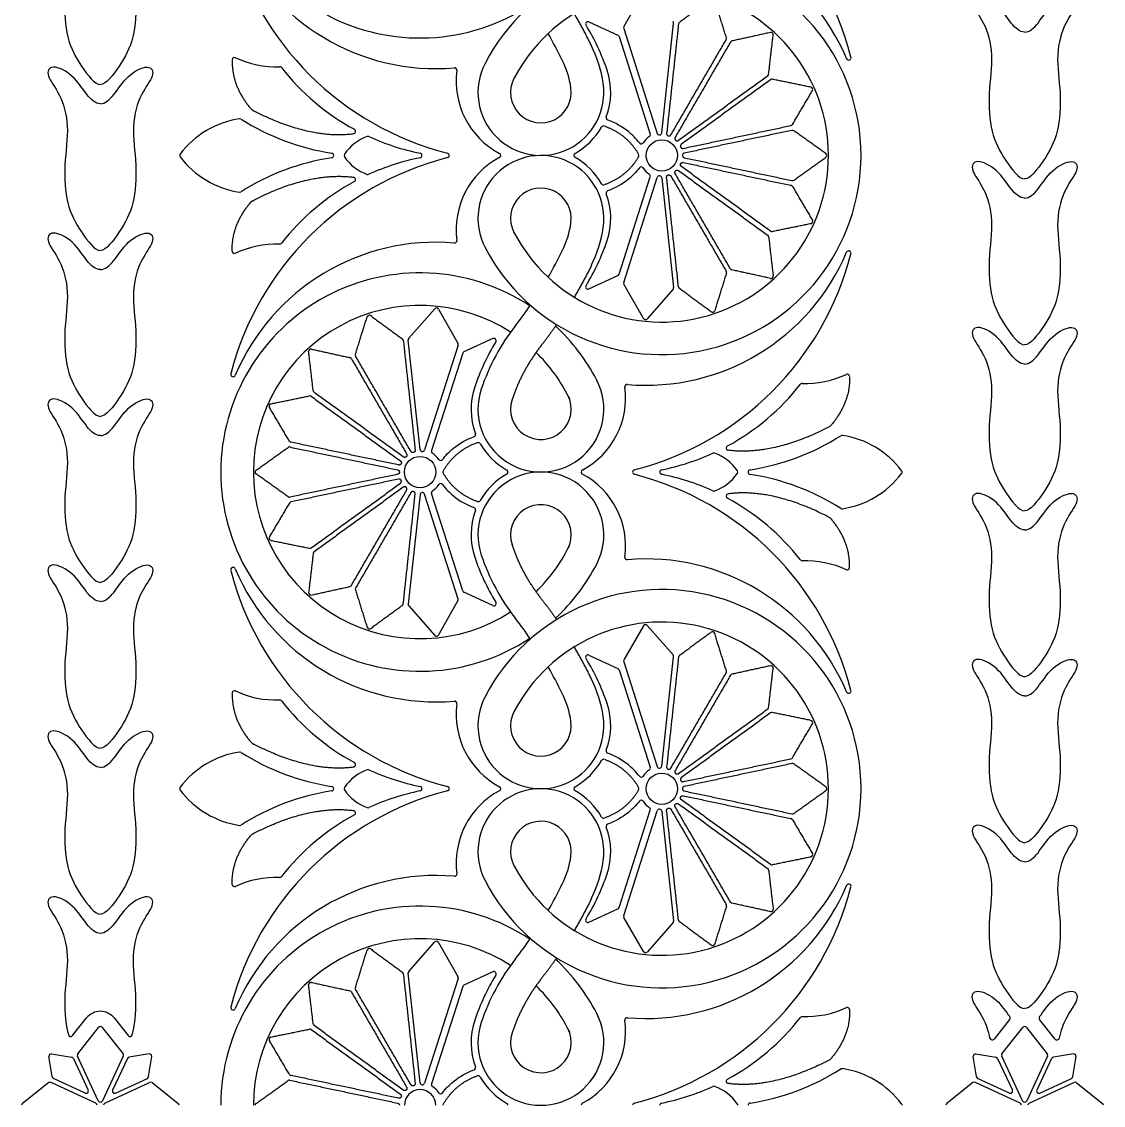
# Model space of a CAD drawing. Header units: millimetres. Extents: x -100 to 100, y -100 to 100.
# Drawn here: x -100 to -66.85, y 0 to 33.21 of the extents above; entities that cross this region are included whole.
import ezdxf

# ---------------------------------------------------------------- set-up
doc = ezdxf.new("R2010")
doc.units = ezdxf.units.MM
doc.header["$MEASUREMENT"] = 0
doc.layers.add('Layer 03', color=5, linetype='Continuous')

msp = doc.modelspace()

# ---------------------------------------------------------------- linework, layer by layer
at = {"layer": 'Layer 03'}
for p, q in [((-80.948, 34.109), (-81.546, 33.061)), ((-82.617, 33.207), (-81.732, 32.798)), ((-81.552, 33.005), (-80.522, 29.79)), ((-80.385, 29.804), (-80.021, 33.16)), ((-81.694, 32.756), (-80.737, 29.77)), ((-81.694, 25.472), (-80.737, 28.457)), ((-81.552, 25.223), (-80.522, 28.437)), ((-80.385, 28.423), (-80.021, 25.067)), ((-82.617, 25.021), (-81.732, 25.429)), ((-80.948, 24.119), (-81.546, 25.166)), ((-80.039, 25.013), (-80.834, 24.107)), ((-88.139, 23.509), (-87.343, 24.416)), ((-87.229, 24.404), (-86.631, 23.357)), ((-87.792, 20.1), (-88.156, 23.455)), ((-86.625, 23.3), (-87.655, 20.086)), ((-85.56, 23.502), (-86.446, 23.094)), ((-86.483, 23.051), (-87.44, 20.066)), ((-87.792, 18.719), (-88.156, 15.363)), ((-86.625, 15.518), (-87.655, 18.732)), ((-86.483, 15.767), (-87.44, 18.753)), ((-85.56, 15.316), (-86.446, 15.725)), ((-88.139, 15.309), (-87.343, 14.403)), ((-87.229, 14.414), (-86.631, 15.462)), ((-80.948, 14.699), (-81.546, 13.652)), ((-80.039, 13.805), (-80.834, 14.711)), ((-82.617, 13.797), (-81.732, 13.389)), ((-80.385, 10.395), (-80.021, 13.751)), ((-81.694, 13.347), (-80.737, 10.361)), ((-81.552, 13.596), (-80.522, 10.381)), ((-81.694, 6.063), (-80.737, 9.048)), ((-81.552, 5.814), (-80.522, 9.028)), ((-80.385, 9.014), (-80.021, 5.658)), ((-82.617, 5.612), (-81.732, 6.02)), ((-80.948, 4.71), (-81.546, 5.757)), ((-80.039, 5.604), (-80.834, 4.698)), ((-88.139, 4.1), (-87.343, 5.006)), ((-87.229, 4.995), (-86.631, 3.947)), ((-87.792, 0.691), (-88.156, 4.046)), ((-85.56, 4.093), (-86.446, 3.684)), ((-86.625, 3.891), (-87.655, 0.677)), ((-86.483, 3.642), (-87.44, 0.656)), ((-98.443, 2.136), (-98.011, 2.678)), ((-97.167, 2.678), (-96.734, 2.136)), ((-98.284, 1.583), (-97.644, 2.385)), ((-97.534, 2.385), (-96.894, 1.583)), ((-69.724, 2.632), (-70.203, 2.031)), ((-69.96, 1.583), (-69.32, 2.385)), ((-69.21, 2.385), (-68.57, 1.583)), ((-68.328, 2.031), (-68.806, 2.632)), ((-98.416, 1.44), (-97.963, 0.468)), ((-97.653, 0.137), (-98.292, 1.509)), ((-96.885, 1.509), (-97.525, 0.137)), ((-96.761, 1.44), (-97.215, 0.468)), ((-70.093, 1.44), (-69.639, 0.468)), ((-69.329, 0.137), (-69.969, 1.509)), ((-68.562, 1.509), (-69.201, 0.137)), ((-68.438, 1.44), (-68.891, 0.468)), ((-98.057, 0.374), (-99.028, 0.827)), ((-97.121, 0.374), (-96.149, 0.827)), ((-69.733, 0.374), (-70.705, 0.827)), ((-68.797, 0.374), (-67.826, 0.827))]:
    msp.add_line(p, q, dxfattribs=at)
for points in [[(-99.068, 0.881), (-99.163, 1.494)], [(-99.082, 1.574), (-98.469, 1.48)], [(-96.095, 1.574), (-96.708, 1.48)], [(-96.109, 0.881), (-96.015, 1.494)], [(-70.745, 0.881), (-70.839, 1.494)], [(-70.759, 1.574), (-70.146, 1.48)], [(-67.772, 1.574), (-68.385, 1.48)], [(-67.786, 0.881), (-67.691, 1.494)], [(-99.172, 0.695), (-99.973, 0.055)], [(-97.726, 0.064), (-99.098, 0.704)], [(-97.452, 0.064), (-96.08, 0.704)], [(-96.006, 0.695), (-95.204, 0.055)], [(-70.848, 0.695), (-71.65, 0.055)], [(-69.402, 0.064), (-70.774, 0.704)], [(-69.128, 0.064), (-67.756, 0.704)], [(-67.682, 0.695), (-66.88, 0.055)]]:
    msp.add_lwpolyline(points, dxfattribs=at)
for centre in [(-80.384, 29.114), (-87.793, 19.409), (-80.384, 9.705)]:
    msp.add_circle(centre, 0.48, dxfattribs=at)
for centre, radius, start, end in [((-87.793, 38.818), 6.105, 180, 303.4938), ((-83.507, 29.825), 9.211, 14.4595, 75.6746), ((-80.87, 29.483), 6.675, 22.9015, 94.8891), ((-84.671, 38.106), 9.211, 194.4595, 255.6746), ((-87.307, 38.449), 6.675, 202.9015, 274.8891), ((-80.384, 29.114), 6.105, 0, 152.5004), ((-80.384, 29.114), 5.107, 0, 152.5), ((-80.091, 33.168), 0.0704, 353.8172, 41.2888), ((-82.647, 33.143), 0.0704, 65.2366, 211.5567), ((-88.456, 29.575), 6.747, 18.5717, 31.5567), ((-81.485, 33.026), 0.0704, 150.2934, 197.765), ((-79.802, 33.136), 0.0704, 126.3456, 173.8172), ((-77.042, 32.812), 0.0704, 353.3932, 102.3979), ((-94.945, 26.432), 12.802, 25.9504, 30.0797), ((-81.761, 32.734), 0.0704, 17.765, 65.2366), ((-78.471, 32.7), 0.0704, 329.8694, 17.341), ((-78.219, 32.554), 0.0704, 102.3979, 149.8694), ((-86.083, 30.745), 3.945, 8.4745, 25.9504), ((-93.478, 32.045), 0.0704, 65.2074, 177.687), ((-92.184, 34.847), 3.016, 245.2074, 271.6301), ((-84.089, 31.042), 1.928, 152.5011, 8.4745), ((-86.083, 30.745), 2.947, 8.4745, 25.9504), ((-74.656, 32.108), 0.0704, 202.9015, 14.4595), ((-92.096, 31.762), 0.0704, 38.0617, 91.6301), ((-86.363, 36.251), 7.211, 218.0617, 241.4993), ((-86.733, 31.728), 0.0704, 352.2945, 94.8891), ((-84.186, 31.383), 2.499, 172.2945, 242.041), ((-84.089, 31.042), 2.14, 339.4855, 18.5717), ((-77.18, 31.615), 0.0704, 305.9217, 353.3932), ((-84.089, 31.042), 0.93, 152.5, 8.4745), ((-77.009, 31.379), 0.0704, 78.4501, 125.9217), ((-75.828, 31.137), 0.0704, 329.4455, 78.4501), ((-92.908, 27.469), 2.8, 98.6094, 142.9523), ((-93.317, 30.168), 0.0704, 57.6169, 98.6094), ((-89.392, 36.356), 7.257, 237.6169, 261.2498), ((-92.908, 30.574), 0.0704, 221.2726, 242.1142), ((-82.019, 30.268), 0.0704, 159.4855, 249.7509), ((-89.838, 29.852), 0.0704, 277.6175, 61.4993), ((-84.089, 31.042), 2.14, 299.2482, 330.307), ((-82.169, 29.947), 0.0704, 70.5333, 150.307), ((-76.441, 30.099), 0.0704, 281.9663, 329.4455), ((-88.94, 28.363), 1.411, 109.4861, 145.9693), ((-89.388, 29.627), 0.0704, 65.4591, 109.4861), ((-86.363, 36.251), 7.211, 245.4591, 258.5844), ((-80.384, 29.114), 0.691, 123.5099, 146.113), ((-80.805, 29.749), 0.0704, 303.5099, 17.765), ((-80.455, 29.812), 0.0704, 197.765, 353.8172), ((-76.381, 29.814), 0.0704, 54.5023, 101.9739), ((-81.016, 29.538), 0.0704, 217.3775, 326.113), ((-95.087, 29.114), 0.0704, 142.9523, 217.0477), ((-92.908, 30.758), 2.8, 217.0477, 261.3906), ((-84.671, 20.121), 9.211, 104.3254, 165.5405), ((-89.392, 21.871), 7.257, 98.7502, 122.3831), ((-90.507, 29.114), 0.0704, 278.7502, 81.2498), ((-90.052, 29.114), 0.0704, 145.9693, 214.0307), ((-88.94, 29.864), 1.411, 214.0307, 250.5139), ((-86.363, 21.976), 7.211, 101.4156, 114.5409), ((-87.804, 29.114), 0.0704, 281.4156, 78.5844), ((-86.967, 29.114), 0.0704, 284.3254, 75.6746), ((-84.186, 26.844), 2.499, 117.959, 187.7055), ((-84.089, 27.185), 1.928, 351.5255, 207.4989), ((-80.384, 29.114), 6.105, 207.4996, 360), ((-85.391, 29.114), 0.0704, 297.959, 62.041), ((-80.384, 29.114), 5.107, 207.5, 360), ((-83.009, 29.114), 0.0704, 119.2482, 240.7518), ((-84.089, 27.185), 2.14, 29.693, 60.7518), ((-81.156, 29.114), 0.0704, 330.0428, 29.9572), ((-75.399, 29.114), 0.0704, 305.4977, 54.5023), ((-81.016, 28.689), 0.0704, 33.887, 142.6225), ((-80.384, 29.114), 0.691, 213.887, 236.4901), ((-86.363, 21.976), 7.211, 118.5007, 141.9383), ((-89.838, 28.375), 0.0704, 298.5007, 82.3825), ((-89.388, 28.6), 0.0704, 250.5139, 294.5409), ((-82.169, 28.28), 0.0704, 209.693, 289.4667), ((-80.805, 28.479), 0.0704, 342.235, 56.4901), ((-80.455, 28.416), 0.0704, 6.1828, 162.235), ((-76.381, 28.413), 0.0704, 258.0261, 305.4977), ((-93.317, 28.059), 0.0704, 261.3906, 302.3831), ((-84.089, 27.185), 0.93, 351.5255, 207.5), ((-82.019, 27.96), 0.0704, 110.2491, 200.5145), ((-84.089, 27.185), 2.14, 341.4283, 20.5145), ((-76.441, 28.129), 0.0704, 30.5545, 78.0261), ((-92.908, 27.653), 0.0704, 117.8858, 138.7274), ((-86.083, 27.482), 2.947, 334.0496, 351.5255), ((-75.828, 27.09), 0.0704, 281.5499, 30.5545), ((-86.083, 27.482), 3.945, 334.0496, 351.5255), ((-77.18, 26.613), 0.0704, 6.6068, 54.0783), ((-77.009, 26.849), 0.0704, 234.0783, 281.5499), ((-87.307, 19.778), 6.675, 85.1109, 157.0985), ((-92.184, 23.38), 3.016, 88.3699, 114.7926), ((-92.096, 26.465), 0.0704, 268.3699, 321.9383), ((-86.733, 26.499), 0.0704, 265.1109, 7.7055), ((-88.456, 28.653), 6.747, 328.4433, 341.4283), ((-93.478, 26.182), 0.0704, 182.313, 294.7926), ((-94.945, 31.795), 12.802, 329.9203, 334.0496), ((-80.87, 28.745), 6.675, 265.1109, 337.0985), ((-83.507, 28.402), 9.211, 284.3254, 345.5405), ((-74.656, 26.12), 0.0704, 345.5405, 157.0985), ((-78.219, 25.674), 0.0704, 210.1306, 257.6021), ((-87.793, 19.409), 6.105, 56.5062, 180), ((-81.761, 25.493), 0.0704, 294.7634, 342.235), ((-78.471, 25.528), 0.0704, 342.659, 30.1306), ((-77.042, 25.415), 0.0704, 257.6021, 6.6068), ((-82.647, 25.085), 0.0704, 148.4433, 294.7634), ((-81.485, 25.201), 0.0704, 162.235, 209.7066), ((-80.091, 25.06), 0.0704, 318.7112, 6.1828), ((-79.802, 25.091), 0.0704, 186.1828, 233.6544), ((-87.793, 19.409), 5.107, 57.1032, 180), ((-87.29, 24.369), 0.0704, 29.7066, 138.7112), ((-94.945, 31.795), 12.802, 321.9283, 325.3877), ((-78.831, 24.376), 0.0704, 233.6544, 342.659), ((-89.347, 24.146), 0.0704, 53.6544, 162.659), ((-80.887, 24.154), 0.0704, 209.7066, 318.7112), ((-79.721, 19.87), 6.536, 141.9279, 161.4283), ((-87.793, 19.409), 6.105, 27.5, 47.1136), ((-88.375, 23.432), 0.0704, 6.1828, 53.6544), ((-88.086, 23.463), 0.0704, 138.7112, 186.1828), ((-86.692, 23.322), 0.0704, 342.235, 29.7066), ((-79.721, 19.87), 6.747, 148.4433, 161.4283), ((-85.53, 23.438), 0.0704, 328.4433, 114.7634), ((-91.136, 23.108), 0.0704, 77.6021, 186.6068), ((-89.958, 22.849), 0.0704, 30.1306, 77.6021), ((-89.706, 22.995), 0.0704, 162.659, 210.1306), ((-86.416, 23.03), 0.0704, 114.7634, 162.235), ((-87.793, 19.409), 5.107, 26.6819, 45.8742), ((-93.522, 22.403), 0.0704, 165.5405, 337.0985), ((-75.993, 25.142), 3.016, 268.3699, 294.7926), ((-74.699, 22.341), 0.0704, 2.313, 114.7926), ((-84.089, 21.338), 2.14, 161.4283, 200.5145), ((-84.089, 21.338), 1.928, 161.4283, 27.5), ((-83.991, 21.679), 2.499, 297.959, 7.7055), ((-81.445, 22.023), 0.0704, 85.1109, 187.7055), ((-81.814, 26.546), 7.211, 298.5007, 321.9383), ((-76.081, 22.057), 0.0704, 88.3699, 141.9383), ((-91.168, 21.674), 0.0704, 54.0783, 101.5499), ((-90.997, 21.91), 0.0704, 186.6068, 234.0783), ((-84.089, 21.338), 0.93, 161.4283, 27.5), ((-92.349, 21.433), 0.0704, 101.5499, 210.5545), ((-75.269, 20.869), 0.0704, 297.8858, 318.7274), ((-91.736, 20.394), 0.0704, 210.5545, 258.0337), ((-86.159, 20.563), 0.0704, 290.2491, 20.5145), ((-86.009, 20.243), 0.0704, 29.693, 109.4667), ((-84.089, 21.338), 2.14, 209.693, 240.7518), ((-78.785, 26.651), 7.257, 278.7502, 302.3831), ((-74.86, 20.463), 0.0704, 81.3906, 122.3831), ((-75.269, 17.765), 2.8, 37.0477, 81.3906), ((-91.797, 20.109), 0.0704, 78.0261, 125.4977), ((-87.722, 20.107), 0.0704, 186.1828, 342.235), ((-87.373, 20.044), 0.0704, 162.235, 236.4901), ((-87.793, 19.409), 0.691, 33.887, 56.4901), ((-81.814, 26.546), 7.211, 281.4156, 294.5409), ((-78.79, 19.923), 0.0704, 70.5139, 114.5409), ((-79.237, 18.659), 1.411, 34.0307, 70.5139), ((-78.339, 20.147), 0.0704, 118.5007, 262.3825), ((-87.161, 19.834), 0.0704, 213.887, 322.6225), ((-87.793, 19.409), 6.105, 180, 303.4938), ((-87.793, 19.409), 5.107, 180, 302.8968), ((-92.778, 19.409), 0.0704, 125.4977, 234.5023), ((-87.021, 19.409), 0.0704, 150.0428, 209.9572), ((-84.089, 17.481), 1.928, 332.5, 198.5717), ((-84.089, 17.481), 2.14, 119.2482, 150.307), ((-85.168, 19.409), 0.0704, 299.2482, 60.7518), ((-82.786, 19.409), 0.0704, 117.959, 242.041), ((-83.991, 17.139), 2.499, 352.2945, 62.041), ((-81.21, 19.409), 0.0704, 104.3254, 255.6746), ((-83.507, 10.416), 9.211, 14.4595, 75.6746), ((-80.373, 19.409), 0.0704, 101.4156, 258.5844), ((-81.814, 12.272), 7.211, 65.4591, 78.5844), ((-79.237, 20.16), 1.411, 289.4861, 325.9693), ((-78.126, 19.409), 0.0704, 325.9693, 34.0307), ((-77.67, 19.409), 0.0704, 98.7502, 261.2498), ((-78.785, 12.167), 7.257, 57.6169, 81.2498), ((-75.269, 21.054), 2.8, 278.6094, 322.9523), ((-73.09, 19.409), 0.0704, 322.9523, 37.0477), ((-87.793, 19.409), 0.691, 303.5099, 326.113), ((-87.161, 18.985), 0.0704, 37.3775, 146.113), ((-91.797, 18.709), 0.0704, 234.5023, 281.9739), ((-87.722, 18.711), 0.0704, 17.765, 173.8172), ((-87.373, 18.774), 0.0704, 123.5099, 197.765), ((-78.79, 18.895), 0.0704, 245.4591, 289.4861), ((-78.339, 18.671), 0.0704, 97.6175, 241.4993), ((-81.814, 12.272), 7.211, 38.0617, 61.4993), ((-91.736, 18.424), 0.0704, 101.9739, 149.4455), ((-86.159, 18.255), 0.0704, 339.4855, 69.7509), ((-86.009, 18.576), 0.0704, 250.5333, 330.307), ((-84.089, 17.481), 0.93, 332.5, 198.5717), ((-74.86, 18.355), 0.0704, 237.6169, 278.6094), ((-84.089, 17.481), 2.14, 159.4855, 198.5717), ((-75.269, 17.949), 0.0704, 41.2726, 62.1142), ((-92.349, 17.386), 0.0704, 149.4455, 258.4501), ((-91.168, 17.144), 0.0704, 258.4501, 305.9217), ((-90.997, 16.908), 0.0704, 125.9217, 173.3932), ((-87.793, 19.409), 5.107, 314.1258, 333.3181), ((-79.721, 18.948), 6.747, 198.5717, 211.5567), ((-79.721, 18.948), 6.536, 198.5717, 218.0721), ((-81.445, 16.795), 0.0704, 172.2945, 274.8891), ((-80.87, 10.073), 6.675, 22.9015, 94.8891), ((-76.081, 16.761), 0.0704, 218.0617, 271.6301), ((-75.993, 13.676), 3.016, 65.2074, 91.6301), ((-93.522, 16.415), 0.0704, 22.9015, 194.4595), ((-84.671, 18.697), 9.211, 194.4595, 255.6746), ((-87.307, 19.04), 6.675, 202.9015, 274.8891), ((-87.793, 19.409), 6.105, 312.8864, 332.5), ((-74.699, 16.478), 0.0704, 245.2074, 357.687), ((-91.136, 15.71), 0.0704, 173.3932, 282.3979), ((-89.958, 15.969), 0.0704, 282.3979, 329.8694), ((-89.706, 15.823), 0.0704, 149.8694, 197.341), ((-86.416, 15.789), 0.0704, 197.765, 245.2366), ((-80.384, 9.705), 6.105, 0, 152.5004), ((-88.375, 15.387), 0.0704, 306.3456, 353.8172), ((-88.086, 15.355), 0.0704, 173.8172, 221.2888), ((-86.692, 15.497), 0.0704, 330.2934, 17.765), ((-85.53, 15.38), 0.0704, 245.2366, 31.5567), ((-89.347, 14.672), 0.0704, 197.341, 306.3456), ((-80.384, 9.705), 5.107, 0, 152.5), ((-94.945, 7.023), 12.802, 34.6123, 38.0717), ((-80.887, 14.665), 0.0704, 41.2888, 150.2934), ((-87.29, 14.449), 0.0704, 221.2888, 330.2934), ((-78.831, 14.442), 0.0704, 17.341, 126.3456), ((-82.647, 13.734), 0.0704, 65.2366, 211.5567), ((-88.456, 10.165), 6.747, 18.5717, 31.5567), ((-81.485, 13.617), 0.0704, 150.2934, 197.765), ((-80.091, 13.758), 0.0704, 353.8172, 41.2888), ((-79.802, 13.727), 0.0704, 126.3456, 173.8172), ((-94.945, 7.023), 12.802, 25.9504, 30.0797), ((-81.761, 13.325), 0.0704, 17.765, 65.2366), ((-78.471, 13.291), 0.0704, 329.8694, 17.341), ((-77.042, 13.403), 0.0704, 353.3932, 102.3979), ((-86.083, 11.336), 3.945, 8.4745, 25.9504), ((-78.219, 13.144), 0.0704, 102.3979, 149.8694), ((-93.478, 12.636), 0.0704, 65.2074, 177.687), ((-92.184, 15.438), 3.016, 245.2074, 271.6301), ((-86.083, 11.336), 2.947, 8.4745, 25.9504), ((-74.656, 12.699), 0.0704, 202.9015, 14.4595), ((-92.096, 12.353), 0.0704, 38.0617, 91.6301), ((-86.363, 16.842), 7.211, 218.0617, 241.4993), ((-86.733, 12.319), 0.0704, 352.2945, 94.8891), ((-84.186, 11.974), 2.499, 172.2945, 242.041), ((-84.089, 11.633), 1.928, 152.5011, 8.4745), ((-84.089, 11.633), 2.14, 339.4855, 18.5717), ((-84.089, 11.633), 0.93, 152.5, 8.4745), ((-77.18, 12.205), 0.0704, 305.9217, 353.3932), ((-77.009, 11.97), 0.0704, 78.4501, 125.9217), ((-75.828, 11.728), 0.0704, 329.4455, 78.4501), ((-92.908, 11.165), 0.0704, 221.2726, 242.1142), ((-92.908, 8.06), 2.8, 98.6094, 142.9523), ((-93.317, 10.759), 0.0704, 57.6169, 98.6094), ((-89.392, 16.947), 7.257, 237.6169, 261.2498), ((-82.019, 10.858), 0.0704, 159.4855, 249.7509), ((-76.441, 10.69), 0.0704, 281.9663, 329.4455), ((-89.838, 10.443), 0.0704, 277.6175, 61.4993), ((-84.089, 11.633), 2.14, 299.2482, 330.307), ((-82.169, 10.538), 0.0704, 70.5333, 150.307), ((-80.805, 10.339), 0.0704, 303.5099, 17.765), ((-80.455, 10.403), 0.0704, 197.765, 353.8172), ((-76.381, 10.405), 0.0704, 54.5023, 101.9739), ((-88.94, 8.954), 1.411, 109.4861, 145.9693), ((-89.388, 10.218), 0.0704, 65.4591, 109.4861), ((-86.363, 16.842), 7.211, 245.4591, 258.5844), ((-81.016, 10.129), 0.0704, 217.3775, 326.113), ((-80.384, 9.705), 0.691, 123.5099, 146.113), ((-95.087, 9.705), 0.0704, 142.9523, 217.0477), ((-92.908, 11.349), 2.8, 217.0477, 261.3906), ((-84.671, 0.712), 9.211, 104.3254, 165.5405), ((-89.392, 2.462), 7.257, 98.7502, 122.3831), ((-90.507, 9.705), 0.0704, 278.7502, 81.2498), ((-90.052, 9.705), 0.0704, 145.9693, 214.0307), ((-88.94, 10.455), 1.411, 214.0307, 250.5139), ((-86.363, 2.567), 7.211, 101.4156, 114.5409), ((-87.804, 9.705), 0.0704, 281.4156, 78.5844), ((-86.967, 9.705), 0.0704, 284.3254, 75.6746), ((-84.186, 7.435), 2.499, 117.959, 187.7055), ((-84.089, 7.776), 1.928, 351.5255, 207.4989), ((-80.384, 9.705), 6.105, 207.4996, 360), ((-85.391, 9.705), 0.0704, 297.959, 62.041), ((-80.384, 9.705), 5.107, 207.5, 360), ((-83.009, 9.705), 0.0704, 119.2482, 240.7518), ((-84.089, 7.776), 2.14, 29.693, 60.7518), ((-81.156, 9.705), 0.0704, 330.0428, 29.9572), ((-75.399, 9.705), 0.0704, 305.4977, 54.5023), ((-81.016, 9.28), 0.0704, 33.887, 142.6225), ((-80.384, 9.705), 0.691, 213.887, 236.4901), ((-89.838, 8.966), 0.0704, 298.5007, 82.3825), ((-89.388, 9.191), 0.0704, 250.5139, 294.5409), ((-80.805, 9.07), 0.0704, 342.235, 56.4901), ((-80.455, 9.006), 0.0704, 6.1828, 162.235), ((-86.363, 2.567), 7.211, 118.5007, 141.9383), ((-84.089, 7.776), 0.93, 351.5255, 207.5), ((-82.169, 8.871), 0.0704, 209.693, 289.4667), ((-76.441, 8.719), 0.0704, 30.5545, 78.0261), ((-76.381, 9.004), 0.0704, 258.0261, 305.4977), ((-93.317, 8.65), 0.0704, 261.3906, 302.3831), ((-92.908, 8.244), 0.0704, 117.8858, 138.7274), ((-82.019, 8.551), 0.0704, 110.2491, 200.5145), ((-84.089, 7.776), 2.14, 341.4283, 20.5145), ((-75.828, 7.681), 0.0704, 281.5499, 30.5545), ((-86.083, 8.073), 2.947, 334.0496, 351.5255), ((-86.083, 8.073), 3.945, 334.0496, 351.5255), ((-77.009, 7.439), 0.0704, 234.0783, 281.5499), ((-87.307, 0.369), 6.675, 85.1109, 157.0985), ((-92.184, 3.971), 3.016, 88.3699, 114.7926), ((-92.096, 7.056), 0.0704, 268.3699, 321.9383), ((-86.733, 7.09), 0.0704, 265.1109, 7.7055), ((-88.456, 9.244), 6.747, 328.4433, 341.4283), ((-77.18, 7.204), 0.0704, 6.6068, 54.0783), ((-93.478, 6.773), 0.0704, 182.313, 294.7926), ((-94.945, 12.386), 12.802, 329.9203, 334.0496), ((-80.87, 9.336), 6.675, 265.1109, 337.0985), ((-83.507, 8.993), 9.211, 284.3254, 345.5405), ((-74.656, 6.71), 0.0704, 345.5405, 157.0985), ((-87.793, 0), 6.105, 56.5062, 180), ((-81.761, 6.084), 0.0704, 294.7634, 342.235), ((-78.471, 6.119), 0.0704, 342.659, 30.1306), ((-78.219, 6.265), 0.0704, 210.1306, 257.6021), ((-77.042, 6.006), 0.0704, 257.6021, 6.6068), ((-82.647, 5.676), 0.0704, 148.4433, 294.7634), ((-81.485, 5.792), 0.0704, 162.235, 209.7066), ((-80.091, 5.651), 0.0704, 318.7112, 6.1828), ((-79.802, 5.682), 0.0704, 186.1828, 233.6544), ((-87.793, 0), 5.107, 57.1032, 180), ((-87.29, 4.96), 0.0704, 29.7066, 138.7112), ((-94.945, 12.386), 12.802, 321.9283, 325.3877), ((-89.347, 4.737), 0.0704, 53.6544, 162.659), ((-80.887, 4.745), 0.0704, 209.7066, 318.7112), ((-78.831, 4.967), 0.0704, 233.6544, 342.659), ((-79.721, 0.461), 6.536, 141.9279, 161.4283), ((-87.793, 0), 6.105, 27.5, 47.1136), ((-88.375, 4.022), 0.0704, 6.1828, 53.6544), ((-88.086, 4.054), 0.0704, 138.7112, 186.1828), ((-79.721, 0.461), 6.747, 148.4433, 161.4283), ((-85.53, 4.029), 0.0704, 328.4433, 114.7634), ((-91.136, 3.699), 0.0704, 77.6021, 186.6068), ((-86.692, 3.913), 0.0704, 342.235, 29.7066), ((-86.416, 3.62), 0.0704, 114.7634, 162.235), ((-87.793, 0), 5.107, 26.6819, 45.8742), ((-89.958, 3.44), 0.0704, 30.1306, 77.6021), ((-89.706, 3.586), 0.0704, 162.659, 210.1306), ((-93.522, 2.994), 0.0704, 165.5405, 337.0985), ((-75.993, 5.733), 3.016, 268.3699, 294.7926), ((-74.699, 2.931), 0.0704, 2.313, 114.7926), ((-97.589, 2.341), 0.54, 38.5846, 141.4154), ((-84.089, 1.928), 1.928, 161.4283, 27.5), ((-81.445, 2.614), 0.0704, 85.1109, 187.7055), ((-81.814, 7.137), 7.211, 298.5007, 321.9383), ((-76.081, 2.648), 0.0704, 88.3699, 141.9383), ((-69.779, 2.676), 0.0704, 321.4154, 36.9033), ((-68.751, 2.676), 0.0704, 143.0967, 218.5846), ((-97.589, 2.341), 0.0704, 38.5846, 141.4154), ((-91.168, 2.265), 0.0704, 54.0783, 101.5499), ((-90.997, 2.501), 0.0704, 186.6068, 234.0783), ((-84.089, 1.928), 2.14, 161.4283, 200.5145), ((-84.089, 1.928), 0.93, 161.4283, 27.5), ((-83.991, 2.27), 2.499, 297.959, 7.7055), ((-69.265, 2.341), 0.0704, 38.5846, 141.4154), ((-98.498, 2.18), 0.0704, 195.7585, 321.4154), ((-96.679, 2.18), 0.0704, 218.5846, 344.2415), ((-92.349, 2.024), 0.0704, 101.5499, 210.5545), ((-70.258, 2.075), 0.0704, 191.6043, 321.4154), ((-68.272, 2.075), 0.0704, 218.5846, 348.3957), ((-99.093, 1.504), 0.0704, 81.2435, 188.7565), ((-98.48, 1.41), 0.0704, 25, 81.2435), ((-98.229, 1.539), 0.0704, 141.4154, 205), ((-96.949, 1.539), 0.0704, 335, 38.5846), ((-96.697, 1.41), 0.0704, 98.7565, 155), ((-96.084, 1.504), 0.0704, 351.2435, 98.7565), ((-75.269, 1.46), 0.0704, 297.8858, 318.7274), ((-70.77, 1.504), 0.0704, 81.2435, 188.7565), ((-70.156, 1.41), 0.0704, 25, 81.2435), ((-69.905, 1.539), 0.0704, 141.4154, 205), ((-68.625, 1.539), 0.0704, 335, 38.5846), ((-68.374, 1.41), 0.0704, 98.7565, 155), ((-67.761, 1.504), 0.0704, 351.2435, 98.7565), ((-86.159, 1.154), 0.0704, 290.2491, 20.5145), ((-78.785, 7.242), 7.257, 278.7502, 302.3831), ((-74.86, 1.054), 0.0704, 81.3906, 122.3831), ((-75.269, -1.644), 2.8, 37.0477, 81.3906), ((-99.128, 0.64), 0.0704, 65, 128.5846), ((-98.999, 0.891), 0.0704, 188.7565, 245), ((-96.179, 0.891), 0.0704, 295, 351.2435), ((-96.05, 0.64), 0.0704, 51.4154, 115), ((-91.797, 0.7), 0.0704, 78.0261, 125.4977), ((-91.736, 0.985), 0.0704, 210.5545, 258.0337), ((-87.722, 0.698), 0.0704, 186.1828, 342.235), ((-86.009, 0.834), 0.0704, 29.693, 109.4667), ((-84.089, 1.928), 2.14, 209.693, 240.7518), ((-78.339, 0.738), 0.0704, 118.5007, 262.3825), ((-70.804, 0.64), 0.0704, 65, 128.5846), ((-70.675, 0.891), 0.0704, 188.7565, 245), ((-67.855, 0.891), 0.0704, 295, 351.2435), ((-67.726, 0.64), 0.0704, 51.4154, 115), ((-98.027, 0.438), 0.0704, 245, 25), ((-97.151, 0.438), 0.0704, 155, 295), ((-87.793, 0), 0.48, 0, 180), ((-87.373, 0.635), 0.0704, 162.235, 236.4901), ((-87.793, 0), 0.691, 33.887, 56.4901), ((-87.161, 0.425), 0.0704, 213.887, 322.6225), ((-81.814, 7.137), 7.211, 281.4156, 294.5409), ((-78.79, 0.514), 0.0704, 70.5139, 114.5409), ((-79.237, -0.75), 1.411, 34.0307, 70.5139), ((-69.703, 0.438), 0.0704, 245, 25), ((-68.827, 0.438), 0.0704, 155, 295), ((-99.93, 0), 0.0704, 128.5846, 180), ((-97.755, 0), 0.0704, 360, 65), ((-97.589, 0.167), 0.0704, 205, 335), ((-97.422, 0), 0.0704, 115, 180), ((-95.248, 0), 0.0704, 360, 51.4154), ((-92.778, 0), 0.0704, 125.4977, 180), ((-87.021, 0), 0.0704, 150.0428, 180), ((-85.168, 0), 0.0704, 0, 60.7518), ((-82.786, 0), 0.0704, 117.959, 180.0001), ((-81.21, 0), 0.0704, 104.3254, 180.0001), ((-80.373, 0), 0.0704, 101.4156, 180.0001), ((-78.126, 0), 0.0704, 359.9999, 34.0307), ((-77.67, 0), 0.0704, 98.7502, 180.0001), ((-73.09, 0), 0.0704, 359.9999, 37.0477), ((-71.606, 0), 0.0704, 128.5846, 180), ((-69.432, 0), 0.0704, 0, 65), ((-69.265, 0.167), 0.0704, 205, 335), ((-69.099, 0), 0.0704, 115, 180), ((-66.924, 0), 0.0704, 0, 51.4154)]:
    msp.add_arc(centre, radius, start, end, dxfattribs=at)
for points, degree in [([(-97.589, 35.786), (-97.734, 35.786), (-97.998, 36.012), (-98.4, 36.676), (-99.117, 37.026), (-99.279, 36.659), (-98.825, 36.135), (-98.518, 35.129), (-98.719, 33.91), (-98.647, 32.681), (-98.208, 31.86), (-97.755, 31.287), (-97.589, 31.287)], 3), ([(-97.589, 35.786), (-97.444, 35.786), (-97.179, 36.012), (-96.777, 36.676), (-96.06, 37.026), (-95.898, 36.659), (-96.353, 36.135), (-96.659, 35.129), (-96.459, 33.91), (-96.531, 32.681), (-96.969, 31.86), (-97.422, 31.287), (-97.589, 31.287)], 3), ([(-78.872, 33.908), (-79.358, 33.55), (-79.844, 33.193)], 2), ([(-69.265, 32.892), (-69.41, 32.892), (-69.675, 33.118), (-70.077, 33.782), (-70.793, 34.132), (-70.956, 33.765), (-70.501, 33.241), (-70.195, 32.235), (-70.395, 31.016), (-70.323, 29.787), (-69.885, 28.966), (-69.432, 28.393), (-69.265, 28.393)], 3), ([(-69.265, 32.892), (-69.12, 32.892), (-68.856, 33.118), (-68.454, 33.782), (-67.737, 34.132), (-67.575, 33.765), (-68.029, 33.241), (-68.335, 32.235), (-68.135, 31.016), (-68.207, 29.787), (-68.646, 28.966), (-69.099, 28.393), (-69.265, 28.393)], 3), ([(-78.404, 32.721), (-78.584, 33.296), (-78.763, 33.872)], 2), ([(-79.872, 33.144), (-80.054, 31.466), (-80.236, 29.788)], 2), ([(-80.105, 29.745), (-79.257, 31.205), (-78.41, 32.664)], 2), ([(-78.28, 32.589), (-79.127, 31.129), (-79.975, 29.67)], 2), ([(-77.057, 32.881), (-77.646, 32.752), (-78.234, 32.622)], 2), ([(-77.11, 31.606), (-77.041, 32.205), (-76.972, 32.804)], 2), ([(-97.589, 30.7), (-97.734, 30.7), (-97.998, 30.926), (-98.4, 31.59), (-99.117, 31.94), (-99.279, 31.573), (-98.825, 31.049), (-98.518, 30.043), (-98.719, 28.824), (-98.647, 27.595), (-98.208, 26.774), (-97.755, 26.201), (-97.589, 26.201)], 3), ([(-97.589, 30.7), (-97.444, 30.7), (-97.179, 30.926), (-96.777, 31.59), (-96.06, 31.94), (-95.898, 31.573), (-96.353, 31.049), (-96.659, 30.043), (-96.459, 28.824), (-96.531, 27.595), (-96.969, 26.774), (-97.422, 26.201), (-97.589, 26.201)], 3), ([(-79.872, 29.577), (-78.506, 30.567), (-77.139, 31.557)], 2), ([(-77.051, 31.436), (-78.417, 30.446), (-79.783, 29.456)], 2), ([(-75.814, 31.206), (-76.405, 31.327), (-76.995, 31.448)], 2), ([(-76.38, 30.063), (-76.074, 30.582), (-75.767, 31.101)], 2), ([(-82.145, 30.014), (-81.452, 29.769), (-81.095, 29.149)], 2), ([(-81.409, 29.844), (-81.594, 29.995), (-81.807, 30.114), (-82.043, 30.201)], 3), ([(-79.727, 29.33), (-78.077, 29.68), (-76.426, 30.03)], 2), ([(-81.072, 29.495), (-81.172, 29.625), (-81.284, 29.742), (-81.409, 29.844)], 3), ([(-76.395, 29.883), (-78.046, 29.533), (-79.697, 29.183)], 2), ([(-75.358, 29.171), (-75.849, 29.521), (-76.34, 29.871)], 2), ([(-81.095, 29.078), (-81.452, 28.459), (-82.145, 28.214)], 2), ([(-79.728, 28.898), (-78.077, 28.548), (-76.426, 28.197)], 2), ([(-79.697, 29.045), (-78.046, 28.695), (-76.395, 28.344)], 2), ([(-76.34, 28.356), (-75.849, 28.706), (-75.358, 29.056)], 2), ([(-69.265, 27.806), (-69.41, 27.806), (-69.675, 28.032), (-70.077, 28.697), (-70.793, 29.046), (-70.956, 28.679), (-70.501, 28.155), (-70.195, 27.149), (-70.395, 25.93), (-70.323, 24.701), (-69.885, 23.88), (-69.432, 23.307), (-69.265, 23.307)], 3), ([(-69.265, 27.806), (-69.12, 27.806), (-68.856, 28.032), (-68.454, 28.697), (-67.737, 29.046), (-67.575, 28.679), (-68.029, 28.155), (-68.335, 27.149), (-68.135, 25.93), (-68.207, 24.701), (-68.646, 23.88), (-69.099, 23.307), (-69.265, 23.307)], 3), ([(-81.072, 28.732), (-81.172, 28.602), (-81.284, 28.485), (-81.409, 28.383)], 3), ([(-79.872, 28.65), (-78.506, 27.66), (-77.139, 26.67)], 2), ([(-77.051, 26.792), (-78.417, 27.782), (-79.784, 28.772)], 2), ([(-81.409, 28.383), (-81.594, 28.232), (-81.807, 28.113), (-82.043, 28.026)], 3), ([(-79.872, 25.084), (-80.054, 26.761), (-80.236, 28.439)], 2), ([(-80.105, 28.482), (-79.257, 27.023), (-78.41, 25.563)], 2), ([(-78.28, 25.638), (-79.127, 27.098), (-79.975, 28.558)], 2), ([(-76.38, 28.164), (-76.074, 27.645), (-75.767, 27.126)], 2), ([(-75.814, 27.021), (-76.405, 26.9), (-76.995, 26.78)], 2), ([(-97.589, 25.614), (-97.734, 25.614), (-97.998, 25.84), (-98.4, 26.505), (-99.117, 26.854), (-99.279, 26.487), (-98.825, 25.963), (-98.518, 24.957), (-98.719, 23.738), (-98.647, 22.509), (-98.208, 21.688), (-97.755, 21.115), (-97.589, 21.115)], 3), ([(-97.589, 25.614), (-97.444, 25.614), (-97.179, 25.84), (-96.777, 26.505), (-96.06, 26.854), (-95.898, 26.487), (-96.353, 25.963), (-96.659, 24.957), (-96.459, 23.738), (-96.531, 22.509), (-96.969, 21.688), (-97.422, 21.115), (-97.589, 21.115)], 3), ([(-77.11, 26.621), (-77.041, 26.022), (-76.972, 25.423)], 2), ([(-77.057, 25.346), (-77.646, 25.476), (-78.234, 25.605)], 2), ([(-78.404, 25.507), (-78.584, 24.931), (-78.763, 24.355)], 2), ([(-78.872, 24.32), (-79.358, 24.677), (-79.844, 25.034)], 2), ([(-89.773, 23.016), (-89.594, 23.592), (-89.414, 24.167)], 2), ([(-89.305, 24.203), (-88.819, 23.846), (-88.333, 23.488)], 2), ([(-69.265, 22.72), (-69.41, 22.72), (-69.675, 22.946), (-70.077, 23.611), (-70.793, 23.96), (-70.956, 23.593), (-70.501, 23.069), (-70.195, 22.063), (-70.395, 20.844), (-70.323, 19.616), (-69.885, 18.794), (-69.432, 18.221), (-69.265, 18.221)], 3), ([(-69.265, 22.72), (-69.12, 22.72), (-68.856, 22.946), (-68.454, 23.611), (-67.737, 23.96), (-67.575, 23.593), (-68.029, 23.069), (-68.335, 22.063), (-68.135, 20.844), (-68.207, 19.616), (-68.646, 18.794), (-69.099, 18.221), (-69.265, 18.221)], 3), ([(-88.305, 23.439), (-88.123, 21.761), (-87.942, 20.083)], 2), ([(-91.067, 21.902), (-91.136, 22.501), (-91.206, 23.1)], 2), ([(-91.121, 23.177), (-90.532, 23.047), (-89.943, 22.918)], 2), ([(-88.073, 20.041), (-88.92, 21.5), (-89.767, 22.96)], 2), ([(-89.897, 22.884), (-89.05, 21.425), (-88.203, 19.965)], 2), ([(-97.589, 20.528), (-97.734, 20.528), (-97.998, 20.754), (-98.4, 21.419), (-99.117, 21.768), (-99.279, 21.401), (-98.825, 20.877), (-98.518, 19.871), (-98.719, 18.652), (-98.647, 17.424), (-98.208, 16.602), (-97.755, 16.029), (-97.589, 16.029)], 3), ([(-97.589, 20.528), (-97.444, 20.528), (-97.179, 20.754), (-96.777, 21.419), (-96.06, 21.768), (-95.898, 21.401), (-96.353, 20.877), (-96.659, 19.871), (-96.459, 18.652), (-96.531, 17.424), (-96.969, 16.602), (-97.422, 16.029), (-97.589, 16.029)], 3), ([(-92.363, 21.502), (-91.773, 21.622), (-91.182, 21.743)], 2), ([(-91.126, 21.731), (-89.76, 20.741), (-88.394, 19.752)], 2), ([(-88.305, 19.873), (-89.672, 20.863), (-91.038, 21.853)], 2), ([(-91.797, 20.358), (-92.103, 20.878), (-92.41, 21.397)], 2), ([(-88.45, 19.626), (-90.1, 19.976), (-91.751, 20.325)], 2), ([(-86.032, 20.309), (-86.725, 20.064), (-87.082, 19.444)], 2), ([(-86.768, 20.14), (-86.583, 20.291), (-86.37, 20.41), (-86.134, 20.497)], 3), ([(-92.819, 19.466), (-92.328, 19.817), (-91.838, 20.167)], 2), ([(-91.782, 20.178), (-90.131, 19.828), (-88.48, 19.478)], 2), ([(-87.105, 19.791), (-87.006, 19.921), (-86.893, 20.037), (-86.768, 20.14)], 3), ([(-91.838, 18.651), (-92.328, 19.002), (-92.819, 19.352)], 2), ([(-88.48, 19.34), (-90.131, 18.99), (-91.782, 18.64)], 2), ([(-87.082, 19.374), (-86.725, 18.754), (-86.032, 18.509)], 2), ([(-88.449, 19.193), (-90.1, 18.843), (-91.751, 18.493)], 2), ([(-91.126, 17.087), (-89.76, 18.077), (-88.393, 19.067)], 2), ([(-88.305, 18.946), (-89.672, 17.955), (-91.038, 16.965)], 2), ([(-87.105, 19.027), (-87.006, 18.897), (-86.893, 18.781), (-86.768, 18.679)], 3), ([(-89.897, 15.934), (-89.05, 17.393), (-88.203, 18.853)], 2), ([(-88.073, 18.778), (-88.92, 17.318), (-89.767, 15.858)], 2), ([(-88.305, 15.379), (-88.123, 17.057), (-87.942, 18.735)], 2), ([(-86.768, 18.679), (-86.583, 18.528), (-86.37, 18.408), (-86.134, 18.321)], 3), ([(-69.265, 17.634), (-69.41, 17.634), (-69.675, 17.861), (-70.077, 18.525), (-70.793, 18.874), (-70.956, 18.507), (-70.501, 17.983), (-70.195, 16.978), (-70.395, 15.758), (-70.323, 14.53), (-69.885, 13.708), (-69.432, 13.136), (-69.265, 13.136)], 3), ([(-69.265, 17.634), (-69.12, 17.634), (-68.856, 17.861), (-68.454, 18.525), (-67.737, 18.874), (-67.575, 18.507), (-68.029, 17.983), (-68.335, 16.978), (-68.135, 15.758), (-68.207, 14.53), (-68.646, 13.708), (-69.099, 13.136), (-69.265, 13.136)], 3), ([(-91.797, 18.46), (-92.103, 17.941), (-92.41, 17.421)], 2), ([(-92.363, 17.316), (-91.773, 17.196), (-91.182, 17.075)], 2), ([(-91.067, 16.916), (-91.136, 16.317), (-91.206, 15.718)], 2), ([(-97.589, 15.442), (-97.734, 15.442), (-97.998, 15.669), (-98.4, 16.333), (-99.117, 16.682), (-99.279, 16.315), (-98.825, 15.791), (-98.518, 14.786), (-98.719, 13.566), (-98.647, 12.338), (-98.208, 11.516), (-97.755, 10.944), (-97.589, 10.944)], 3), ([(-97.589, 15.442), (-97.444, 15.442), (-97.179, 15.669), (-96.777, 16.333), (-96.06, 16.682), (-95.898, 16.315), (-96.353, 15.791), (-96.659, 14.786), (-96.459, 13.566), (-96.531, 12.338), (-96.969, 11.516), (-97.422, 10.944), (-97.589, 10.944)], 3), ([(-91.121, 15.641), (-90.532, 15.771), (-89.943, 15.9)], 2), ([(-89.773, 15.802), (-89.594, 15.226), (-89.414, 14.651)], 2), ([(-89.305, 14.615), (-88.819, 14.973), (-88.333, 15.33)], 2), ([(-78.872, 14.498), (-79.358, 14.141), (-79.844, 13.784)], 2), ([(-78.404, 13.312), (-78.584, 13.887), (-78.763, 14.463)], 2), ([(-79.872, 13.735), (-80.054, 12.057), (-80.236, 10.379)], 2), ([(-69.265, 12.549), (-69.41, 12.549), (-69.675, 12.775), (-70.077, 13.439), (-70.793, 13.788), (-70.956, 13.421), (-70.501, 12.897), (-70.195, 11.892), (-70.395, 10.672), (-70.323, 9.444), (-69.885, 8.622), (-69.432, 8.05), (-69.265, 8.05)], 3), ([(-69.265, 12.549), (-69.12, 12.549), (-68.856, 12.775), (-68.454, 13.439), (-67.737, 13.788), (-67.575, 13.421), (-68.029, 12.897), (-68.335, 11.892), (-68.135, 10.672), (-68.207, 9.444), (-68.646, 8.622), (-69.099, 8.05), (-69.265, 8.05)], 3), ([(-77.057, 13.472), (-77.646, 13.343), (-78.234, 13.213)], 2), ([(-77.11, 12.197), (-77.041, 12.796), (-76.972, 13.395)], 2), ([(-80.105, 10.336), (-79.257, 11.796), (-78.41, 13.255)], 2), ([(-78.28, 13.18), (-79.127, 11.72), (-79.975, 10.261)], 2), ([(-79.872, 10.168), (-78.506, 11.158), (-77.139, 12.148)], 2), ([(-77.051, 12.027), (-78.417, 11.037), (-79.783, 10.047)], 2), ([(-75.814, 11.797), (-76.405, 11.918), (-76.995, 12.039)], 2), ([(-76.38, 10.654), (-76.074, 11.173), (-75.767, 11.692)], 2), ([(-97.589, 10.356), (-97.734, 10.356), (-97.998, 10.583), (-98.4, 11.247), (-99.117, 11.596), (-99.279, 11.229), (-98.825, 10.705), (-98.518, 9.7), (-98.719, 8.48), (-98.647, 7.252), (-98.208, 6.43), (-97.755, 5.858), (-97.589, 5.858)], 3), ([(-97.589, 10.356), (-97.444, 10.356), (-97.179, 10.583), (-96.777, 11.247), (-96.06, 11.596), (-95.898, 11.229), (-96.353, 10.705), (-96.659, 9.7), (-96.459, 8.48), (-96.531, 7.252), (-96.969, 6.43), (-97.422, 5.858), (-97.589, 5.858)], 3), ([(-81.409, 10.435), (-81.594, 10.586), (-81.807, 10.705), (-82.043, 10.792)], 3), ([(-82.145, 10.605), (-81.452, 10.36), (-81.095, 9.74)], 2), ([(-81.072, 10.086), (-81.172, 10.216), (-81.284, 10.333), (-81.409, 10.435)], 3), ([(-79.727, 9.921), (-78.077, 10.271), (-76.426, 10.621)], 2), ([(-76.395, 10.474), (-78.046, 10.124), (-79.697, 9.773)], 2), ([(-75.358, 9.762), (-75.849, 10.112), (-76.34, 10.462)], 2), ([(-81.095, 9.669), (-81.452, 9.049), (-82.145, 8.805)], 2), ([(-79.697, 9.636), (-78.046, 9.286), (-76.395, 8.935)], 2), ([(-76.34, 8.947), (-75.849, 9.297), (-75.358, 9.647)], 2), ([(-81.072, 9.323), (-81.172, 9.193), (-81.284, 9.076), (-81.409, 8.974)], 3), ([(-77.051, 7.382), (-78.417, 8.373), (-79.784, 9.363)], 2), ([(-79.728, 9.489), (-78.077, 9.139), (-76.426, 8.788)], 2), ([(-81.409, 8.974), (-81.594, 8.823), (-81.807, 8.704), (-82.043, 8.617)], 3), ([(-79.872, 5.674), (-80.054, 7.352), (-80.236, 9.03)], 2), ([(-80.105, 9.073), (-79.257, 7.613), (-78.41, 6.154)], 2), ([(-78.28, 6.229), (-79.127, 7.689), (-79.975, 9.149)], 2), ([(-79.872, 9.241), (-78.506, 8.251), (-77.139, 7.261)], 2), ([(-76.38, 8.755), (-76.074, 8.236), (-75.767, 7.717)], 2), ([(-69.265, 7.463), (-69.41, 7.463), (-69.675, 7.689), (-70.077, 8.353), (-70.793, 8.702), (-70.956, 8.335), (-70.501, 7.811), (-70.195, 6.806), (-70.395, 5.586), (-70.323, 4.358), (-69.885, 3.536), (-69.432, 2.964), (-69.265, 2.964)], 3), ([(-69.265, 7.463), (-69.12, 7.463), (-68.856, 7.689), (-68.454, 8.353), (-67.737, 8.702), (-67.575, 8.335), (-68.029, 7.811), (-68.335, 6.806), (-68.135, 5.586), (-68.207, 4.358), (-68.646, 3.536), (-69.099, 2.964), (-69.265, 2.964)], 3), ([(-75.814, 7.612), (-76.405, 7.491), (-76.995, 7.37)], 2), ([(-77.11, 7.212), (-77.041, 6.613), (-76.972, 6.014)], 2), ([(-78.404, 6.098), (-78.584, 5.522), (-78.763, 4.946)], 2), ([(-77.057, 5.937), (-77.646, 6.066), (-78.234, 6.196)], 2), ([(-78.872, 4.911), (-79.358, 5.268), (-79.844, 5.625)], 2), ([(-89.773, 3.607), (-89.594, 4.183), (-89.414, 4.758)], 2), ([(-89.305, 4.794), (-88.819, 4.437), (-88.333, 4.079)], 2), ([(-88.305, 4.03), (-88.123, 2.352), (-87.942, 0.674)], 2), ([(-91.067, 2.493), (-91.136, 3.092), (-91.206, 3.691)], 2), ([(-91.121, 3.768), (-90.532, 3.638), (-89.943, 3.509)], 2), ([(-89.897, 3.475), (-89.05, 2.016), (-88.203, 0.556)], 2), ([(-88.073, 0.631), (-88.92, 2.091), (-89.767, 3.551)], 2), ([(-92.363, 2.093), (-91.773, 2.213), (-91.182, 2.334)], 2), ([(-88.305, 0.464), (-89.672, 1.454), (-91.038, 2.444)], 2), ([(-91.126, 2.322), (-89.76, 1.332), (-88.394, 0.343)], 2), ([(-91.797, 0.949), (-92.103, 1.469), (-92.41, 1.988)], 2), ([(-86.768, 0.73), (-86.583, 0.882), (-86.37, 1.001), (-86.134, 1.088)], 3), ([(-92.819, 0.057), (-92.328, 0.407), (-91.838, 0.758)], 2), ([(-91.782, 0.769), (-90.131, 0.419), (-88.48, 0.069)], 2), ([(-88.45, 0.217), (-90.1, 0.566), (-91.751, 0.916)], 2), ([(-87.105, 0.382), (-87.006, 0.512), (-86.893, 0.628), (-86.768, 0.73)], 3), ([(-86.032, 0.9), (-86.725, 0.655), (-87.082, 0.035)], 2)]:
    msp.add_open_spline(points, degree=degree, dxfattribs=at)
for points, weights in [([(-82.536, 32.471), (-82.782, 32.976), (-83.067, 33.459)], [0.999999997335, 0.997851911537, 0.997354930222]), ([(-93.549, 32.048), (-93.581, 31.234), (-92.961, 30.528)], [0.991086190686, 0.931627267798, 0.998993724523]), ([(-92.941, 30.512), (-91.213, 29.597), (-89.828, 29.782)], [0.996253518444, 0.951418316504, 0.992804499628]), ([(-92.941, 27.716), (-91.213, 28.63), (-89.828, 28.445)], [0.996253518444, 0.951418316504, 0.992804499628]), ([(-93.549, 26.179), (-93.581, 26.993), (-92.961, 27.7)], [0.991086190686, 0.931627267798, 0.998993724523]), ([(-82.536, 25.756), (-82.782, 25.252), (-83.067, 24.769)], [0.999999997335, 0.997851911537, 0.997354930222]), ([(-83.606, 23.928), (-83.834, 23.6), (-84.081, 23.285)], [0.997776199129, 0.998468414763, 1]), ([(-84.081, 23.285), (-84.668, 22.536), (-84.971, 21.634)], [1, 0.985555526944, 1]), ([(-74.629, 22.343), (-74.596, 21.53), (-75.216, 20.823)], [0.991086190686, 0.931627267798, 0.998993724523]), ([(-83.23, 21.702), (-83.218, 21.668), (-83.207, 21.634)], [0.998930088524, 0.99944361276, 1]), ([(-75.236, 20.807), (-76.965, 19.893), (-78.349, 20.078)], [0.996253518444, 0.951418316504, 0.992804499628]), ([(-75.236, 18.011), (-76.965, 18.926), (-78.349, 18.741)], [0.996253518444, 0.951418316504, 0.992804499628]), ([(-74.629, 16.475), (-74.596, 17.289), (-75.216, 17.995)], [0.991086190686, 0.931627267798, 0.998993724523]), ([(-84.081, 15.533), (-84.668, 16.282), (-84.971, 17.184)], [1, 0.985555526944, 1]), ([(-83.23, 17.116), (-83.218, 17.15), (-83.207, 17.184)], [0.998930088524, 0.99944361276, 1]), ([(-83.606, 14.89), (-83.834, 15.218), (-84.081, 15.533)], [0.997776199129, 0.998468414763, 1]), ([(-82.536, 13.062), (-82.782, 13.567), (-83.067, 14.05)], [0.999999997335, 0.997851911537, 0.997354930222]), ([(-93.549, 12.639), (-93.581, 11.825), (-92.961, 11.118)], [0.991086190686, 0.931627267798, 0.998993724523]), ([(-92.941, 11.103), (-91.213, 10.188), (-89.828, 10.373)], [0.996253518444, 0.951418316504, 0.992804499628]), ([(-92.941, 8.307), (-91.213, 9.221), (-89.828, 9.036)], [0.996253518444, 0.951418316504, 0.992804499628]), ([(-93.549, 6.77), (-93.581, 7.584), (-92.961, 8.291)], [0.991086190686, 0.931627267798, 0.998993724523]), ([(-82.536, 6.347), (-82.782, 5.842), (-83.067, 5.359)], [0.999999997335, 0.997851911537, 0.997354930222]), ([(-83.606, 4.519), (-83.834, 4.191), (-84.081, 3.876)], [0.997776199129, 0.998468414763, 1]), ([(-84.081, 3.876), (-84.668, 3.127), (-84.971, 2.225)], [1, 0.985555526944, 1]), ([(-74.629, 2.934), (-74.596, 2.121), (-75.216, 1.414)], [0.991086190686, 0.931627267798, 0.998993724523]), ([(-83.23, 2.293), (-83.218, 2.259), (-83.207, 2.225)], [0.998930088524, 0.99944361276, 1]), ([(-75.236, 1.398), (-76.965, 0.483), (-78.349, 0.669)], [0.996253518444, 0.951418316504, 0.992804499628]), ([(-88.48, 0.069), (-88.424, 0.057), (-88.424, 0)], [1, 0.777002533079, 0.999999997705])]:
    msp.add_rational_spline(points, weights, degree=2, dxfattribs=at)
for points, weights, knots in [([(-80.236, 29.788), (-80.242, 29.731), (-80.187, 29.714), (-80.133, 29.696), (-80.105, 29.745)], [1, 0.777002534164, 1, 0.777002534164, 1], [3.7649943, 3.7649943, 3.7649943, 3.846703, 3.846703, 3.9284118, 3.9284118, 3.9284118]), ([(-79.975, 29.67), (-80.003, 29.62), (-79.961, 29.582), (-79.919, 29.544), (-79.872, 29.577)], [1, 0.777002532812, 1, 0.777002532812, 1], [3.7649943, 3.7649943, 3.7649943, 3.846703, 3.846703, 3.9284118, 3.9284118, 3.9284118]), ([(-79.783, 29.456), (-79.83, 29.423), (-79.806, 29.37), (-79.783, 29.318), (-79.727, 29.33)], [1, 0.776560308122, 1, 0.776560308122, 1], [6.4871414, 6.4871414, 6.4871414, 6.5689344, 6.5689344, 6.6507274, 6.6507274, 6.6507274]), ([(-79.784, 28.772), (-79.83, 28.805), (-79.807, 28.857), (-79.784, 28.91), (-79.728, 28.898)], [1, 0.777002534424, 1, 0.777002534424, 1], [6.4880822, 6.4880822, 6.4880822, 6.5697909, 6.5697909, 6.6514997, 6.6514997, 6.6514997]), ([(-79.697, 29.183), (-79.753, 29.171), (-79.753, 29.114), (-79.753, 29.057), (-79.697, 29.045)], [1, 0.777002531931, 1, 0.777002531931, 1], [4.039016, 4.039016, 4.039016, 4.1207247, 4.1207247, 4.2024335, 4.2024335, 4.2024335]), ([(-79.975, 28.558), (-80.003, 28.607), (-79.961, 28.645), (-79.919, 28.684), (-79.872, 28.65)], [1, 0.777002532812, 1, 0.777002532812, 1], [3.7649943, 3.7649943, 3.7649943, 3.846703, 3.846703, 3.9284118, 3.9284118, 3.9284118]), ([(-80.236, 28.439), (-80.242, 28.496), (-80.187, 28.514), (-80.133, 28.532), (-80.105, 28.482)], [1, 0.777002534164, 1, 0.777002534164, 1], [3.7649943, 3.7649943, 3.7649943, 3.846703, 3.846703, 3.9284118, 3.9284118, 3.9284118]), ([(-88.203, 19.965), (-88.174, 19.916), (-88.216, 19.877), (-88.259, 19.839), (-88.305, 19.873)], [1, 0.777002532812, 1, 0.777002532812, 1], [3.7649943, 3.7649943, 3.7649943, 3.846703, 3.846703, 3.9284118, 3.9284118, 3.9284118]), ([(-87.942, 20.083), (-87.936, 20.027), (-87.99, 20.009), (-88.044, 19.991), (-88.073, 20.041)], [1, 0.777002534164, 1, 0.777002534164, 1], [3.7649943, 3.7649943, 3.7649943, 3.846703, 3.846703, 3.9284118, 3.9284118, 3.9284118]), ([(-88.394, 19.752), (-88.348, 19.718), (-88.371, 19.666), (-88.394, 19.614), (-88.45, 19.626)], [1, 0.776560308122, 1, 0.776560308122, 1], [6.4871414, 6.4871414, 6.4871414, 6.5689344, 6.5689344, 6.6507274, 6.6507274, 6.6507274]), ([(-88.48, 19.478), (-88.424, 19.466), (-88.424, 19.409), (-88.424, 19.352), (-88.48, 19.34)], [1, 0.777002531931, 1, 0.777002531931, 1], [4.039016, 4.039016, 4.039016, 4.1207247, 4.1207247, 4.2024335, 4.2024335, 4.2024335]), ([(-88.393, 19.067), (-88.347, 19.101), (-88.37, 19.153), (-88.393, 19.205), (-88.449, 19.193)], [1, 0.777002534424, 1, 0.777002534424, 1], [6.4880822, 6.4880822, 6.4880822, 6.5697909, 6.5697909, 6.6514997, 6.6514997, 6.6514997]), ([(-88.203, 18.853), (-88.174, 18.902), (-88.216, 18.941), (-88.259, 18.979), (-88.305, 18.946)], [1, 0.777002532812, 1, 0.777002532812, 1], [3.7649943, 3.7649943, 3.7649943, 3.846703, 3.846703, 3.9284118, 3.9284118, 3.9284118]), ([(-87.942, 18.735), (-87.936, 18.791), (-87.99, 18.809), (-88.044, 18.827), (-88.073, 18.778)], [1, 0.777002534164, 1, 0.777002534164, 1], [3.7649943, 3.7649943, 3.7649943, 3.846703, 3.846703, 3.9284118, 3.9284118, 3.9284118]), ([(-80.236, 10.379), (-80.242, 10.322), (-80.187, 10.304), (-80.133, 10.287), (-80.105, 10.336)], [1, 0.777002534164, 1, 0.777002534164, 1], [3.7649943, 3.7649943, 3.7649943, 3.846703, 3.846703, 3.9284118, 3.9284118, 3.9284118]), ([(-79.975, 10.261), (-80.003, 10.211), (-79.961, 10.173), (-79.919, 10.135), (-79.872, 10.168)], [1, 0.777002532812, 1, 0.777002532812, 1], [3.7649943, 3.7649943, 3.7649943, 3.846703, 3.846703, 3.9284118, 3.9284118, 3.9284118]), ([(-79.783, 10.047), (-79.83, 10.014), (-79.806, 9.961), (-79.783, 9.909), (-79.727, 9.921)], [1, 0.776560308122, 1, 0.776560308122, 1], [6.4871414, 6.4871414, 6.4871414, 6.5689344, 6.5689344, 6.6507274, 6.6507274, 6.6507274]), ([(-79.697, 9.773), (-79.753, 9.762), (-79.753, 9.705), (-79.753, 9.647), (-79.697, 9.636)], [1, 0.777002531931, 1, 0.777002531931, 1], [4.039016, 4.039016, 4.039016, 4.1207247, 4.1207247, 4.2024335, 4.2024335, 4.2024335]), ([(-79.784, 9.363), (-79.83, 9.396), (-79.807, 9.448), (-79.784, 9.5), (-79.728, 9.489)], [1, 0.777002534424, 1, 0.777002534424, 1], [6.4880822, 6.4880822, 6.4880822, 6.5697909, 6.5697909, 6.6514997, 6.6514997, 6.6514997]), ([(-80.236, 9.03), (-80.242, 9.087), (-80.187, 9.105), (-80.133, 9.122), (-80.105, 9.073)], [1, 0.777002534164, 1, 0.777002534164, 1], [3.7649943, 3.7649943, 3.7649943, 3.846703, 3.846703, 3.9284118, 3.9284118, 3.9284118]), ([(-79.975, 9.149), (-80.003, 9.198), (-79.961, 9.236), (-79.919, 9.274), (-79.872, 9.241)], [1, 0.777002532812, 1, 0.777002532812, 1], [3.7649943, 3.7649943, 3.7649943, 3.846703, 3.846703, 3.9284118, 3.9284118, 3.9284118]), ([(-87.942, 0.674), (-87.936, 0.618), (-87.99, 0.6), (-88.044, 0.582), (-88.073, 0.631)], [1, 0.777002534164, 1, 0.777002534164, 1], [3.7649943, 3.7649943, 3.7649943, 3.846703, 3.846703, 3.9284118, 3.9284118, 3.9284118]), ([(-88.394, 0.343), (-88.348, 0.309), (-88.371, 0.257), (-88.394, 0.205), (-88.45, 0.217)], [1, 0.776560308122, 1, 0.776560308122, 1], [6.4871414, 6.4871414, 6.4871414, 6.5689344, 6.5689344, 6.6507274, 6.6507274, 6.6507274]), ([(-88.203, 0.556), (-88.174, 0.507), (-88.216, 0.468), (-88.259, 0.43), (-88.305, 0.464)], [1, 0.777002532812, 1, 0.777002532812, 1], [3.7649943, 3.7649943, 3.7649943, 3.846703, 3.846703, 3.9284118, 3.9284118, 3.9284118])]:
    msp.add_rational_spline(points, weights, degree=2, knots=knots, dxfattribs=at)
for points, knots in [([(-97.589, 5.271), (-97.734, 5.271), (-97.998, 5.497), (-98.4, 6.161), (-99.117, 6.51), (-99.279, 6.143), (-98.825, 5.619), (-98.518, 4.614), (-98.719, 3.394), (-98.669, 2.546), (-98.573, 2.185), (-98.566, 2.161)], [0, 0, 0, 0, 0.74598, 1.49196, 2.23794, 2.98392, 3.7299, 4.47588, 5.22186, 5.96784, 6.021784, 6.021784, 6.021784, 6.021784]), ([(-96.611, 2.161), (-96.605, 2.185), (-96.509, 2.546), (-96.459, 3.394), (-96.659, 4.614), (-96.353, 5.619), (-95.898, 6.143), (-96.06, 6.51), (-96.777, 6.161), (-97.179, 5.497), (-97.444, 5.271), (-97.589, 5.271)], [-6.021784, -6.021784, -6.021784, -6.021784, -5.967841, -5.22186, -4.47588, -3.7299, -2.98392, -2.23794, -1.49196, -0.74598, 0, 0, 0, 0]), ([(-70.327, 2.061), (-70.372, 2.281), (-70.555, 2.787), (-70.956, 3.25), (-70.793, 3.617), (-70.105, 3.281), (-69.841, 2.876), (-69.723, 2.718)], [-4.212762, -4.212762, -4.212762, -4.212762, -3.7299, -2.98392, -2.23794, -1.49196, -0.83361, -0.83361, -0.83361, -0.83361]), ([(-68.808, 2.718), (-68.689, 2.876), (-68.426, 3.281), (-67.737, 3.617), (-67.575, 3.25), (-67.976, 2.787), (-68.158, 2.281), (-68.203, 2.061)], [0.83361, 0.83361, 0.83361, 0.83361, 1.49196, 2.23794, 2.98392, 3.7299, 4.212762, 4.212762, 4.212762, 4.212762])]:
    msp.add_open_spline(points, degree=3, knots=knots, dxfattribs=at)

doc.saveas('drawing.dxf')
